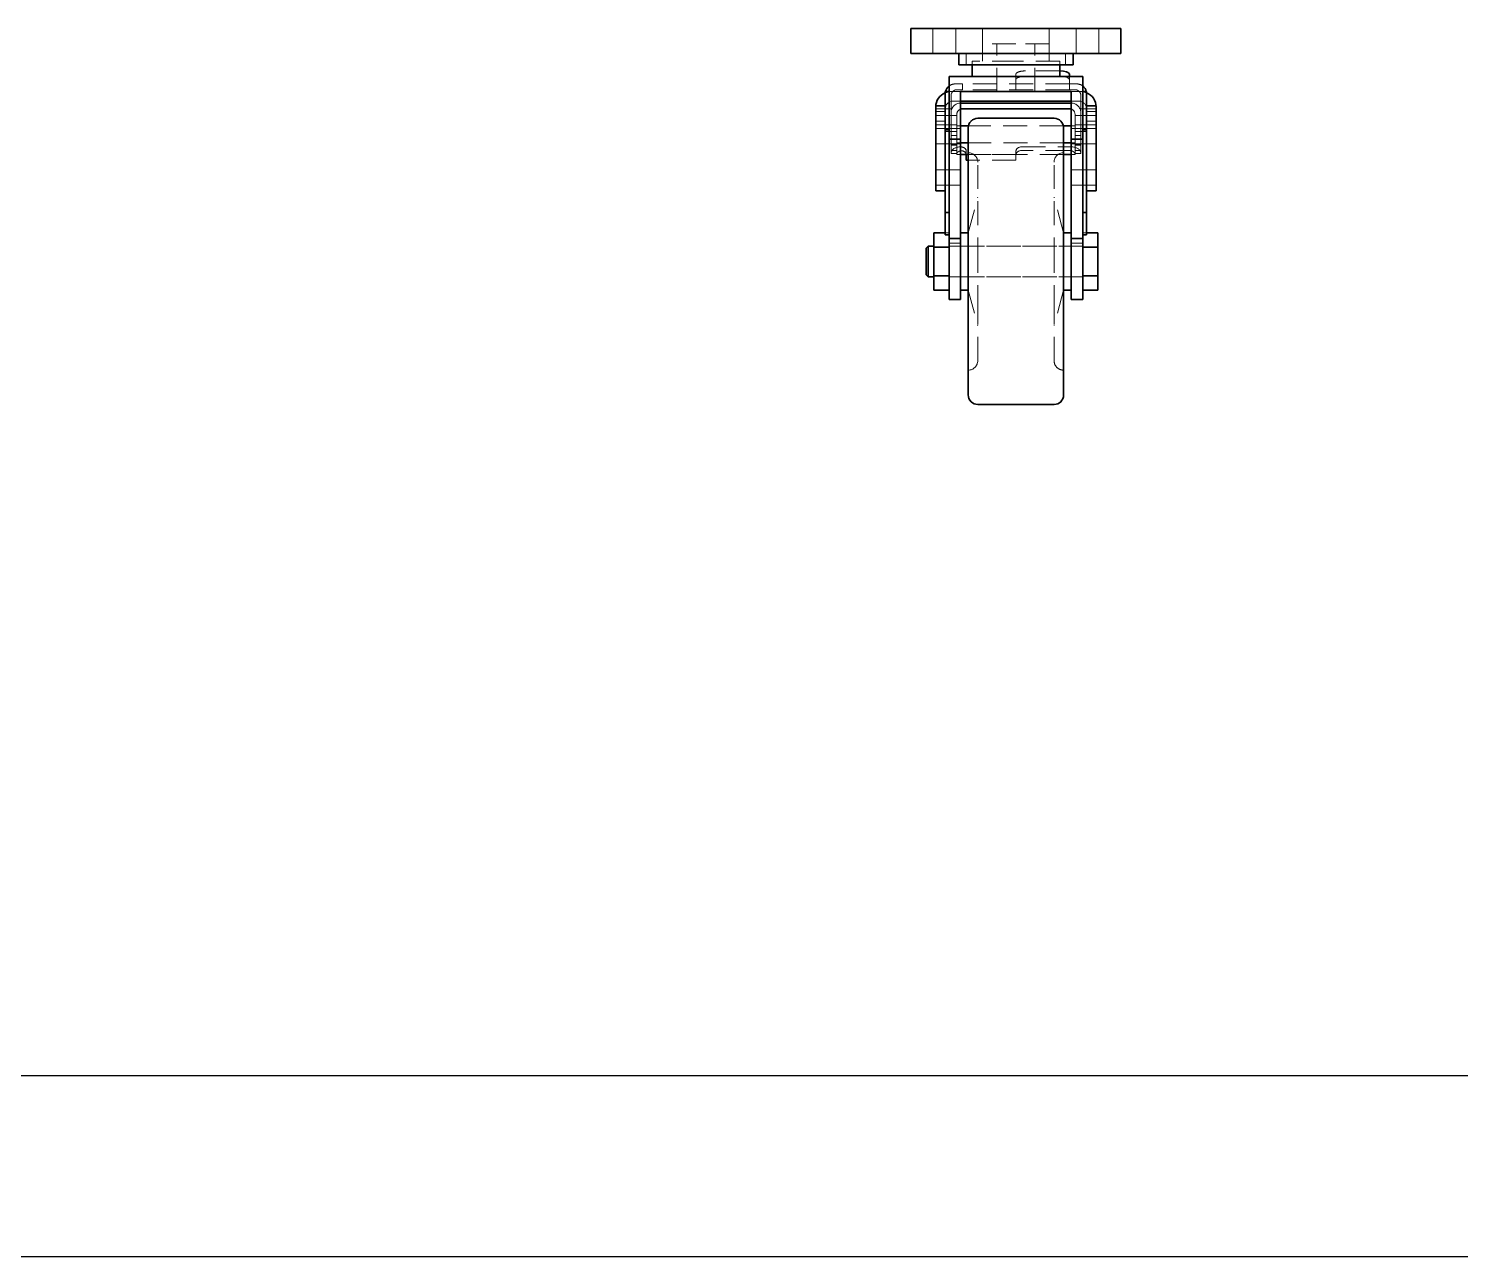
# Model space of a CAD drawing. Header units: millimetres. Extents: x -10155 to 20189, y -25550 to -22580.
# Drawn here: x -9248 to -8498, y -25550 to -24906 of the extents above; entities that cross this region are included whole.
import ezdxf

# ---------------------------------------------------------------- set-up
doc = ezdxf.new("R2010")
doc.units = ezdxf.units.MM
doc.linetypes.add('HIDDEN-HOKUTO', pattern=[3.8, 2.5, -1.3])
doc.layers.add('AM_HID', color=1, linetype='HIDDEN-HOKUTO', lineweight=25)
doc.layers.add('title_frame', color=7, linetype='Continuous')

msp = doc.modelspace()

# ---------------------------------------------------------------- linework, layer by layer
at = {"color": 7, "lineweight": 35}
for p, q in [((-8675.746, -24906.046), (-8785.746, -24906.046)), ((-8675.746, -24919.046), (-8785.746, -24919.046)), ((-8760.746, -24919.046), (-8730.746, -24919.046)), ((-8730.746, -24919.046), (-8700.746, -24919.046)), ((-8760.746, -24925.046), (-8730.746, -24925.046)), ((-8730.746, -24925.046), (-8700.746, -24925.046)), ((-8695.746, -24931.046), (-8765.746, -24931.046)), ((-8765.746, -24931.046), (-8765.746, -24964.046)), ((-8695.746, -24931.046), (-8695.746, -24964.046)), ((-8767.746, -24939.046), (-8767.746, -24959.046)), ((-8759.746, -24939.046), (-8759.746, -24964.046)), ((-8701.746, -24939.046), (-8759.746, -24939.046)), ((-8701.746, -24939.046), (-8701.746, -24964.046)), ((-8693.746, -24939.046), (-8693.746, -24959.046)), ((-8701.746, -24944.046), (-8759.746, -24944.046)), ((-8701.746, -24945.046), (-8759.746, -24945.046)), ((-8758.746, -24948.046), (-8702.746, -24948.046)), ((-8755.746, -24958.046), (-8755.746, -25028.046)), ((-8750.746, -24953.046), (-8710.746, -24953.046)), ((-8705.746, -25028.046), (-8705.746, -24958.046)), ((-8772.746, -24964.2), (-8772.746, -24988.546)), ((-8767.746, -24959.046), (-8767.746, -25002.348)), ((-8765.746, -25016.099), (-8765.746, -24964.046)), ((-8759.746, -25016.099), (-8759.746, -24964.046)), ((-8701.746, -25016.099), (-8701.746, -24964.046)), ((-8695.746, -25016.099), (-8695.746, -24964.046)), ((-8693.746, -24959.046), (-8693.746, -25002.348)), ((-8688.746, -24964.2), (-8688.746, -24988.546)), ((-8765.746, -25045.703), (-8765.746, -25016.099)), ((-8759.746, -25045.703), (-8759.746, -25016.099)), ((-8701.746, -25035.238), (-8701.746, -25013.046)), ((-8701.746, -25045.703), (-8701.746, -25016.099)), ((-8695.746, -25045.703), (-8695.746, -25016.099)), ((-8755.746, -25061.606), (-8755.746, -25028.046)), ((-8705.746, -25061.606), (-8705.746, -25028.046)), ((-8755.746, -25098.046), (-8755.746, -25061.606)), ((-8705.746, -25061.606), (-8705.746, -25098.046)), ((-8750.746, -25103.046), (-8710.746, -25103.046)), ((-8750.746, -25103.046), (-8710.746, -25103.046))]:
    msp.add_line(p, q, dxfattribs=at)
at = {"color": 7, "lineweight": 35, "ltscale": 0.325}
for p, q in [((-8785.746, -24919.046), (-8785.746, -24906.046)), ((-8675.746, -24906.046), (-8675.746, -24919.046))]:
    msp.add_line(p, q, dxfattribs=at)
at = {"color": 7, "lineweight": 35, "ltscale": 0.15}
for p, q in [((-8760.746, -24919.046), (-8760.746, -24925.046)), ((-8760.746, -24919.046), (-8760.746, -24925.046)), ((-8700.746, -24919.046), (-8700.746, -24925.046)), ((-8759.746, -24964.046), (-8765.746, -24964.046)), ((-8701.746, -24964.046), (-8695.746, -24964.046)), ((-8773.746, -25013.046), (-8767.746, -25013.046)), ((-8759.746, -25016.099), (-8765.746, -25016.099)), ((-8701.746, -25016.099), (-8695.746, -25016.099)), ((-8693.746, -25013.046), (-8687.746, -25013.046)), ((-8765.746, -25048.046), (-8759.746, -25048.046)), ((-8701.746, -25048.046), (-8695.746, -25048.046))]:
    msp.add_line(p, q, dxfattribs=at)
at = {"color": 7, "lineweight": 35, "ltscale": 0.150002}
for p, q in [((-8753.746, -24931.046), (-8753.746, -24925.046)), ((-8707.746, -24931.046), (-8707.746, -24925.046))]:
    msp.add_line(p, q, dxfattribs=at)
at = {"color": 7, "lineweight": 35, "ltscale": 0.150012}
msp.add_line((-8753.746, -24931.046), (-8753.746, -24925.046), dxfattribs=at)
at = {"color": 7, "lineweight": 35, "ltscale": 0.028255}
msp.add_line((-8702.746, -24929.916), (-8702.746, -24931.046), dxfattribs=at)
at = {"color": 7, "lineweight": 35, "ltscale": 0.05}
for p, q in [((-8765.746, -24939.046), (-8767.746, -24939.046)), ((-8695.746, -24939.046), (-8693.746, -24939.046)), ((-8765.746, -24959.046), (-8767.746, -24959.046)), ((-8695.746, -24959.046), (-8693.746, -24959.046)), ((-8765.746, -25002.348), (-8767.746, -25002.348)), ((-8695.746, -25002.348), (-8693.746, -25002.348)), ((-8767.746, -25014.041), (-8765.746, -25014.041)), ((-8695.746, -25014.041), (-8693.746, -25014.041))]:
    msp.add_line(p, q, dxfattribs=at)
at = {"color": 7, "lineweight": 35, "ltscale": 0.258076}
for p, q in [((-8772.746, -24947.046), (-8772.746, -24957.369)), ((-8688.746, -24947.046), (-8688.746, -24957.369))]:
    msp.add_line(p, q, dxfattribs=at)
at = {"color": 7, "lineweight": 35, "ltscale": 0.124512}
msp.add_line((-8767.745, -24946.477), (-8772.726, -24946.477), dxfattribs=at)
at = {"color": 7, "lineweight": 35, "ltscale": 0.000395203}
msp.add_line((-8767.746, -24948.031), (-8767.746, -24948.046), dxfattribs=at)
at = {"color": 7, "lineweight": 35, "ltscale": 0.124475}
msp.add_line((-8688.766, -24946.477), (-8693.745, -24946.477), dxfattribs=at)
at = {"color": 7, "lineweight": 35, "ltscale": 0.170753}
for p, q in [((-8772.746, -24964.2), (-8772.746, -24957.369)), ((-8688.746, -24964.2), (-8688.746, -24957.369))]:
    msp.add_line(p, q, dxfattribs=at)
at = {"color": 7, "lineweight": 35, "ltscale": 0.102808}
for p, q in [((-8755.633, -24956.993), (-8759.746, -24956.993)), ((-8701.746, -24956.993), (-8705.858, -24956.993))]:
    msp.add_line(p, q, dxfattribs=at)
at = {"color": 7, "lineweight": 35, "ltscale": 0.1}
for p, q in [((-8755.746, -24965.827), (-8759.746, -24965.827)), ((-8701.746, -24965.827), (-8705.746, -24965.827)), ((-8755.745, -24971.973), (-8759.745, -24971.973)), ((-8701.745, -24971.973), (-8705.745, -24971.973)), ((-8759.746, -25013.046), (-8755.746, -25013.046)), ((-8705.746, -25013.046), (-8701.746, -25013.046)), ((-8759.746, -25043.046), (-8755.746, -25043.046)), ((-8759.746, -25043.046), (-8755.746, -25043.046)), ((-8705.746, -25043.046), (-8701.746, -25043.046)), ((-8705.746, -25043.046), (-8701.746, -25043.046))]:
    msp.add_line(p, q, dxfattribs=at)
at = {"color": 7, "lineweight": 35, "ltscale": 0.069804}
msp.add_line((-8756.746, -24975.046), (-8756.746, -24972.254), dxfattribs=at)
at = {"color": 7, "lineweight": 35, "ltscale": 0.025012}
msp.add_line((-8755.745, -24975.046), (-8756.746, -24975.046), dxfattribs=at)
at = {"color": 7, "lineweight": 35, "ltscale": 0.0625}
for p, q in [((-8772.746, -24991.046), (-8772.746, -24988.546)), ((-8688.746, -24991.046), (-8688.746, -24988.546))]:
    msp.add_line(p, q, dxfattribs=at)
at = {"color": 7, "lineweight": 35, "ltscale": 0.125}
for p, q in [((-8772.746, -24991.046), (-8767.746, -24991.046)), ((-8693.746, -24991.046), (-8688.746, -24991.046))]:
    msp.add_line(p, q, dxfattribs=at)
at = {"color": 7, "lineweight": 35, "ltscale": 0.255734}
for p, q in [((-8767.746, -25002.348), (-8767.746, -25012.577)), ((-8693.746, -25002.348), (-8693.746, -25012.577))]:
    msp.add_line(p, q, dxfattribs=at)
at = {"color": 7, "lineweight": 35, "ltscale": 0.1875}
for p, q in [((-8773.746, -25020.546), (-8773.746, -25013.046)), ((-8687.746, -25013.046), (-8687.746, -25020.546)), ((-8773.746, -25043.046), (-8773.746, -25035.546)), ((-8765.746, -25043.046), (-8765.746, -25035.546)), ((-8687.746, -25035.546), (-8687.746, -25043.046))]:
    msp.add_line(p, q, dxfattribs=at)
at = {"color": 7, "lineweight": 35, "ltscale": 0.036612}
for p, q in [((-8767.746, -25014.041), (-8767.746, -25012.577)), ((-8693.746, -25014.041), (-8693.746, -25012.577))]:
    msp.add_line(p, q, dxfattribs=at)
at = {"color": 7, "lineweight": 35, "ltscale": 0.162624}
msp.add_line((-8765.746, -25020.546), (-8765.746, -25014.041), dxfattribs=at)
at = {"color": 7, "lineweight": 35, "ltscale": 0.045906}
msp.add_line((-8755.746, -25014.883), (-8755.746, -25013.046), dxfattribs=at)
at = {"color": 7, "lineweight": 35, "ltscale": 0.223515}
msp.add_line((-8755.746, -25023.823), (-8755.746, -25014.883), dxfattribs=at)
at = {"color": 7, "lineweight": 35, "ltscale": 0.035355}
for p, q in [((-8777.746, -25021.046), (-8776.746, -25020.046)), ((-8777.746, -25035.046), (-8776.746, -25036.046)), ((-8777.746, -25035.046), (-8776.746, -25036.046))]:
    msp.add_line(p, q, dxfattribs=at)
at = {"color": 7, "lineweight": 35, "ltscale": 0.175}
msp.add_line((-8777.746, -25021.046), (-8777.746, -25028.046), dxfattribs=at)
at = {"color": 7, "lineweight": 35, "ltscale": 0.2}
for p, q in [((-8776.746, -25028.046), (-8776.746, -25020.046)), ((-8773.746, -25020.546), (-8765.746, -25020.546)), ((-8695.746, -25020.546), (-8687.746, -25020.546)), ((-8773.746, -25035.546), (-8765.746, -25035.546)), ((-8695.746, -25035.546), (-8687.746, -25035.546)), ((-8773.746, -25043.046), (-8765.746, -25043.046)), ((-8773.746, -25043.046), (-8765.746, -25043.046)), ((-8695.746, -25043.046), (-8687.746, -25043.046)), ((-8695.746, -25043.046), (-8687.746, -25043.046))]:
    msp.add_line(p, q, dxfattribs=at)
at = {"color": 7, "lineweight": 35, "ltscale": 0.075}
for p, q in [((-8773.746, -25020.046), (-8776.746, -25020.046)), ((-8773.746, -25036.046), (-8776.746, -25036.046)), ((-8773.746, -25036.046), (-8776.746, -25036.046))]:
    msp.add_line(p, q, dxfattribs=at)
at = {"color": 7, "lineweight": 35, "ltscale": 0.375}
for p, q in [((-8773.746, -25035.546), (-8773.746, -25020.546)), ((-8765.746, -25035.546), (-8765.746, -25020.546)), ((-8687.746, -25020.546), (-8687.746, -25035.546))]:
    msp.add_line(p, q, dxfattribs=at)
at = {"color": 7, "lineweight": 35, "ltscale": 0.14574}
msp.add_line((-8755.746, -25029.653), (-8755.746, -25023.823), dxfattribs=at)
at = {"color": 7, "lineweight": 35, "ltscale": 0.061963}
msp.add_line((-8777.746, -25030.525), (-8777.746, -25028.046), dxfattribs=at)
at = {"color": 7, "lineweight": 35, "ltscale": 0.113037}
msp.add_line((-8777.746, -25030.525), (-8777.746, -25035.046), dxfattribs=at)
at = {"color": 7, "lineweight": 35, "ltscale": 0.070816}
msp.add_line((-8776.746, -25028.046), (-8776.746, -25030.879), dxfattribs=at)
at = {"color": 7, "lineweight": 35, "ltscale": 0.129184}
msp.add_line((-8776.746, -25030.879), (-8776.746, -25036.046), dxfattribs=at)
at = {"color": 7, "lineweight": 35, "ltscale": 0.139624}
msp.add_line((-8755.746, -25035.238), (-8755.746, -25029.653), dxfattribs=at)
at = {"color": 7, "lineweight": 35, "ltscale": 0.195215}
for p, q in [((-8755.746, -25043.046), (-8755.746, -25035.238)), ((-8701.746, -25043.046), (-8701.746, -25035.238))]:
    msp.add_line(p, q, dxfattribs=at)
at = {"color": 7, "lineweight": 35, "ltscale": 0.058578}
for p, q in [((-8765.746, -25048.046), (-8765.746, -25045.703)), ((-8759.746, -25048.046), (-8759.746, -25045.703)), ((-8701.746, -25048.046), (-8701.746, -25045.703)), ((-8695.746, -25048.046), (-8695.746, -25045.703))]:
    msp.add_line(p, q, dxfattribs=at)
at = {"color": 7, "lineweight": 35}
for centre, radius, start, end in [((-8762.746, -24940.046), 5, 126.862691, 168.456903), ((-8698.746, -24940.046), 5, 11.537603, 53.122893), ((-8764.746, -24947.046), 8, 112.020614, 179.999991), ((-8696.746, -24947.046), 8, 359.999997, 67.971987), ((-8758.746, -24951.046), 3, 89.999996, 109.460803), ((-8702.746, -24951.046), 3, 70.518363, 89.999996), ((-8750.746, -24958.046), 5, 89.999996, 179.999991), ((-8710.746, -24958.046), 5, 359.999997, 89.999996), ((-8750.746, -25098.046), 5, 179.999991, 269.999997), ((-8750.746, -25098.046), 5, 179.999991, 269.999997), ((-8710.746, -25098.046), 5, 269.999997, 359.999997)]:
    msp.add_arc(centre, radius, start, end, dxfattribs=at)
for centre, major_axis, ratio, end_param in [((-8707.746, -24929.916), (-5, 0), 0.3420201, 4.712389), ((-8759.746, -24972.254), (-3, 0), 0.7660444, 3.264376)]:
    msp.add_ellipse(centre, major_axis=major_axis, ratio=ratio, start_param=3.1415927, end_param=end_param, dxfattribs=at)
at = {"layer": 'AM_HID', "color": 1, "lineweight": 13, "ltscale": 5}
for p, q in [((-8774.246, -24906.046), (-8774.246, -24919.046)), ((-8774.246, -24906.046), (-8774.246, -24919.046)), ((-8774.246, -24906.046), (-8774.246, -24919.046)), ((-8774.246, -24906.046), (-8774.246, -24919.046)), ((-8762.246, -24906.046), (-8762.246, -24919.046)), ((-8762.246, -24906.046), (-8762.246, -24919.046)), ((-8762.246, -24906.046), (-8762.246, -24919.046)), ((-8762.246, -24906.046), (-8762.246, -24919.046)), ((-8748.246, -24919.046), (-8748.246, -24906.046)), ((-8748.246, -24919.046), (-8748.246, -24906.046)), ((-8713.246, -24919.046), (-8713.246, -24906.046)), ((-8713.246, -24919.046), (-8713.246, -24906.046)), ((-8699.246, -24906.046), (-8699.246, -24919.046)), ((-8699.246, -24906.046), (-8699.246, -24919.046)), ((-8699.246, -24906.046), (-8699.246, -24919.046)), ((-8699.246, -24906.046), (-8699.246, -24919.046)), ((-8687.246, -24906.046), (-8687.246, -24919.046)), ((-8687.246, -24906.046), (-8687.246, -24919.046)), ((-8687.246, -24906.046), (-8687.246, -24919.046)), ((-8687.246, -24906.046), (-8687.246, -24919.046)), ((-8756.746, -24919.046), (-8756.746, -24925.046)), ((-8756.746, -24919.046), (-8756.746, -24925.046)), ((-8730.746, -24914.046), (-8748.246, -24914.046)), ((-8748.246, -24923.046), (-8748.246, -24914.046)), ((-8748.246, -24923.046), (-8748.246, -24914.046)), ((-8740.746, -24939.046), (-8740.746, -24914.046)), ((-8740.746, -24939.046), (-8740.746, -24914.046)), ((-8713.246, -24914.046), (-8730.746, -24914.046)), ((-8720.746, -24939.046), (-8720.746, -24914.046)), ((-8720.746, -24939.046), (-8720.746, -24914.046)), ((-8713.246, -24923.046), (-8713.246, -24914.046)), ((-8713.246, -24923.046), (-8713.246, -24914.046)), ((-8704.746, -24919.046), (-8704.746, -24925.046)), ((-8704.746, -24919.046), (-8704.746, -24925.046)), ((-8700.746, -24919.046), (-8700.746, -24925.046)), ((-8730.746, -24923.046), (-8753.746, -24923.046)), ((-8753.746, -24925.046), (-8753.746, -24923.046)), ((-8753.746, -24925.046), (-8753.746, -24923.046)), ((-8707.746, -24923.046), (-8730.746, -24923.046)), ((-8707.746, -24928.206), (-8725.746, -24928.206)), ((-8707.746, -24925.046), (-8707.746, -24923.046)), ((-8707.746, -24931.046), (-8707.746, -24923.046)), ((-8761.746, -24935.046), (-8762.746, -24935.046)), ((-8758.746, -24935.046), (-8761.746, -24935.046)), ((-8702.746, -24935.046), (-8758.746, -24935.046)), ((-8758.746, -24938.046), (-8758.746, -24935.046)), ((-8730.746, -24929.916), (-8730.746, -24935.046)), ((-8730.746, -24938.046), (-8730.746, -24935.046)), ((-8707.746, -24931.025), (-8725.746, -24931.025)), ((-8702.746, -24931.046), (-8702.746, -24935.046)), ((-8699.746, -24935.046), (-8702.746, -24935.046)), ((-8702.746, -24938.046), (-8702.746, -24935.046)), ((-8699.746, -24935.046), (-8698.746, -24935.046)), ((-8765.746, -24939.046), (-8759.746, -24939.046)), ((-8765.746, -24939.046), (-8759.746, -24939.046)), ((-8759.746, -24939.046), (-8764.746, -24939.046)), ((-8764.746, -24941.046), (-8764.746, -24948.046)), ((-8758.746, -24938.046), (-8761.746, -24938.046)), ((-8702.746, -24938.046), (-8758.746, -24938.046)), ((-8699.746, -24938.046), (-8702.746, -24938.046)), ((-8701.746, -24939.046), (-8695.746, -24939.046)), ((-8701.746, -24939.046), (-8695.746, -24939.046)), ((-8696.746, -24939.046), (-8701.745, -24939.046)), ((-8696.746, -24941.046), (-8696.746, -24948.046)), ((-8767.746, -24948.046), (-8772.746, -24948.046)), ((-8772.746, -24949.546), (-8767.746, -24949.546)), ((-8764.746, -24948.046), (-8767.746, -24948.046)), ((-8764.746, -24948.046), (-8767.746, -24948.046)), ((-8767.425, -24946.477), (-8767.745, -24946.477)), ((-8764.746, -24948.046), (-8764.746, -24956.756)), ((-8764.746, -24950.046), (-8764.746, -24956.046)), ((-8759.746, -24944.046), (-8763.746, -24944.046)), ((-8761.746, -24951.046), (-8761.746, -24956.046)), ((-8697.746, -24944.046), (-8701.746, -24944.046)), ((-8699.746, -24956.046), (-8699.746, -24951.046)), ((-8693.746, -24948.046), (-8696.746, -24948.046)), ((-8693.746, -24948.046), (-8696.746, -24948.046)), ((-8696.746, -24948.046), (-8696.746, -24956.756)), ((-8696.746, -24950.046), (-8696.746, -24956.046)), ((-8693.745, -24946.477), (-8694.066, -24946.477)), ((-8693.746, -24948.046), (-8688.746, -24948.046)), ((-8693.746, -24949.546), (-8688.746, -24949.546)), ((-8772.746, -24951.546), (-8767.746, -24951.546)), ((-8772.746, -24954.546), (-8767.746, -24954.546)), ((-8772.746, -24956.546), (-8767.746, -24956.546)), ((-8772.746, -24958.396), (-8767.746, -24958.396)), ((-8764.746, -24951.546), (-8767.746, -24951.546)), ((-8764.746, -24951.546), (-8767.746, -24951.546)), ((-8764.746, -24956.546), (-8767.746, -24956.546)), ((-8764.746, -24956.546), (-8767.746, -24956.546)), ((-8767.746, -24958.396), (-8759.746, -24958.396)), ((-8767.746, -24958.396), (-8759.746, -24958.396)), ((-8761.746, -24951.546), (-8764.746, -24951.546)), ((-8764.746, -24956.046), (-8764.746, -24960.046)), ((-8761.746, -24956.546), (-8764.746, -24956.546)), ((-8764.746, -24956.756), (-8764.746, -24960.046)), ((-8761.746, -24960.046), (-8761.746, -24956.046)), ((-8761.746, -24964.493), (-8761.746, -24956.993)), ((-8759.746, -24956.993), (-8761.746, -24956.993)), ((-8705.858, -24956.993), (-8755.633, -24956.993)), ((-8750.746, -24953.046), (-8710.746, -24953.046)), ((-8699.746, -24956.993), (-8701.746, -24956.993)), ((-8701.746, -24958.396), (-8693.746, -24958.396)), ((-8701.746, -24958.396), (-8693.746, -24958.396)), ((-8696.746, -24951.546), (-8699.746, -24951.546)), ((-8699.746, -24956.046), (-8699.746, -24960.046)), ((-8696.746, -24956.546), (-8699.746, -24956.546)), ((-8699.746, -24956.993), (-8699.746, -24964.493)), ((-8693.746, -24951.546), (-8696.746, -24951.546)), ((-8693.746, -24951.546), (-8696.746, -24951.546)), ((-8696.746, -24956.046), (-8696.746, -24960.046)), ((-8693.746, -24956.546), (-8696.746, -24956.546)), ((-8693.746, -24956.546), (-8696.746, -24956.546)), ((-8696.746, -24956.756), (-8696.746, -24960.046)), ((-8693.746, -24951.546), (-8688.746, -24951.546)), ((-8693.746, -24954.546), (-8688.746, -24954.546)), ((-8693.746, -24956.546), (-8688.746, -24956.546)), ((-8693.746, -24958.396), (-8688.746, -24958.396)), ((-8765.746, -24959.046), (-8767.746, -24959.046)), ((-8764.746, -24960.046), (-8767.746, -24960.046)), ((-8759.746, -24964.046), (-8765.746, -24964.046)), ((-8764.746, -24960.046), (-8764.746, -24968.473)), ((-8761.746, -24960.046), (-8764.746, -24960.046)), ((-8761.746, -24961.993), (-8764.746, -24961.993)), ((-8764.746, -24961.993), (-8764.746, -24964.493)), ((-8761.746, -24961.993), (-8764.746, -24961.993)), ((-8764.746, -24964.493), (-8764.746, -24966.993)), ((-8761.746, -24960.046), (-8761.746, -24968.473)), ((-8761.746, -24965.827), (-8761.746, -24964.493)), ((-8759.746, -24965.827), (-8761.746, -24965.827)), ((-8761.746, -24965.827), (-8761.746, -24971.973)), ((-8705.746, -24965.827), (-8755.746, -24965.827)), ((-8701.746, -24964.046), (-8695.746, -24964.046)), ((-8699.746, -24965.827), (-8701.746, -24965.827)), ((-8696.746, -24960.046), (-8699.746, -24960.046)), ((-8699.746, -24960.046), (-8699.746, -24968.473)), ((-8696.746, -24961.993), (-8699.746, -24961.993)), ((-8696.746, -24961.993), (-8699.746, -24961.993)), ((-8699.746, -24964.493), (-8699.746, -24965.827)), ((-8699.746, -24965.827), (-8699.746, -24971.973)), ((-8693.746, -24960.046), (-8696.746, -24960.046)), ((-8696.746, -24960.046), (-8696.746, -24968.473)), ((-8696.746, -24961.993), (-8696.746, -24964.493)), ((-8696.746, -24964.493), (-8696.746, -24966.993)), ((-8695.746, -24959.046), (-8693.746, -24959.046)), ((-8772.746, -24966.396), (-8767.746, -24966.396)), ((-8767.746, -24966.396), (-8759.746, -24966.396)), ((-8767.746, -24966.396), (-8759.746, -24966.396)), ((-8761.746, -24966.993), (-8764.746, -24966.993)), ((-8761.746, -24966.993), (-8764.746, -24966.993)), ((-8761.746, -24967.193), (-8764.746, -24967.193)), ((-8764.746, -24968.473), (-8764.746, -24969.902)), ((-8764.746, -24970.106), (-8764.746, -24969.902)), ((-8761.746, -24969.902), (-8764.746, -24969.902)), ((-8764.746, -24970.106), (-8764.746, -24971.535)), ((-8761.746, -24971.535), (-8764.746, -24971.535)), ((-8761.746, -24968.473), (-8761.746, -24969.902)), ((-8761.746, -24970.106), (-8761.746, -24969.902)), ((-8761.746, -24970.106), (-8761.746, -24971.535)), ((-8759.745, -24971.973), (-8761.746, -24971.973)), ((-8756.746, -24970.326), (-8756.746, -24972.254)), ((-8730.746, -24972.046), (-8756.746, -24972.046)), ((-8705.745, -24971.973), (-8755.745, -24971.973)), ((-8730.746, -24970.326), (-8730.746, -24972.254)), ((-8730.746, -24975.046), (-8730.746, -24972.254)), ((-8727.746, -24968.028), (-8701.746, -24968.028)), ((-8702.746, -24969.956), (-8727.746, -24969.956)), ((-8701.746, -24966.396), (-8693.746, -24966.396)), ((-8701.746, -24966.396), (-8693.746, -24966.396)), ((-8699.746, -24971.973), (-8701.745, -24971.973)), ((-8696.746, -24966.993), (-8699.746, -24966.993)), ((-8696.746, -24966.993), (-8699.746, -24966.993)), ((-8696.746, -24967.193), (-8699.746, -24967.193)), ((-8699.746, -24968.473), (-8699.746, -24969.902)), ((-8699.746, -24970.106), (-8699.746, -24969.902)), ((-8696.746, -24969.902), (-8699.746, -24969.902)), ((-8699.746, -24970.106), (-8699.746, -24971.535)), ((-8696.746, -24971.535), (-8699.746, -24971.535)), ((-8696.746, -24968.473), (-8696.746, -24969.902)), ((-8696.746, -24970.106), (-8696.746, -24969.902)), ((-8696.746, -24970.106), (-8696.746, -24971.535)), ((-8693.746, -24966.396), (-8688.746, -24966.396)), ((-8772.746, -24980.046), (-8767.746, -24980.046)), ((-8767.746, -24980.046), (-8759.746, -24980.046)), ((-8767.746, -24980.046), (-8759.746, -24980.046)), ((-8730.746, -24975.046), (-8755.745, -24975.046)), ((-8750.746, -25028.046), (-8750.746, -24976.046)), ((-8710.746, -25028.046), (-8710.746, -24976.046)), ((-8701.746, -24980.046), (-8693.746, -24980.046)), ((-8701.746, -24980.046), (-8693.746, -24980.046)), ((-8693.746, -24980.046), (-8688.746, -24980.046)), ((-8772.746, -24988.046), (-8767.746, -24988.046)), ((-8767.746, -24988.046), (-8759.746, -24988.046)), ((-8767.746, -24988.046), (-8759.746, -24988.046)), ((-8701.746, -24988.046), (-8693.746, -24988.046)), ((-8701.746, -24988.046), (-8693.746, -24988.046)), ((-8693.746, -24988.046), (-8688.746, -24988.046)), ((-8755.746, -25013.046), (-8750.746, -24994.386)), ((-8755.746, -25013.046), (-8750.746, -24994.386)), ((-8705.746, -25013.046), (-8710.746, -24994.386)), ((-8705.746, -25013.046), (-8710.746, -24994.386)), ((-8765.746, -25002.348), (-8767.746, -25002.348)), ((-8695.746, -25002.348), (-8693.746, -25002.348)), ((-8773.746, -25013.046), (-8765.746, -25013.046)), ((-8767.746, -25013.046), (-8765.746, -25013.046)), ((-8767.746, -25014.041), (-8765.746, -25014.041)), ((-8765.746, -25014.041), (-8765.746, -25013.046)), ((-8759.746, -25016.099), (-8765.746, -25016.099)), ((-8759.746, -25018.552), (-8765.746, -25018.552)), ((-8759.746, -25018.552), (-8765.746, -25018.552)), ((-8759.746, -25035.238), (-8759.746, -25013.046)), ((-8759.746, -25013.046), (-8755.746, -25013.046)), ((-8755.746, -25020.855), (-8755.746, -25013.046)), ((-8755.746, -25020.855), (-8755.746, -25013.046)), ((-8755.746, -25023.823), (-8755.746, -25014.883)), ((-8705.746, -25035.238), (-8705.746, -25013.046)), ((-8705.746, -25013.046), (-8705.746, -25035.238)), ((-8705.746, -25013.046), (-8701.746, -25013.046)), ((-8701.746, -25016.099), (-8695.746, -25016.099)), ((-8701.746, -25018.552), (-8695.746, -25018.552)), ((-8701.746, -25018.552), (-8695.746, -25018.552)), ((-8695.746, -25013.046), (-8695.746, -25020.546)), ((-8695.746, -25013.046), (-8693.746, -25013.046)), ((-8695.746, -25013.046), (-8687.746, -25013.046)), ((-8695.746, -25014.041), (-8693.746, -25014.041)), ((-8777.746, -25021.046), (-8776.746, -25020.046)), ((-8776.746, -25028.046), (-8776.746, -25020.046)), ((-8776.746, -25028.046), (-8776.746, -25020.046)), ((-8773.746, -25020.046), (-8776.746, -25020.046)), ((-8773.746, -25020.546), (-8765.746, -25020.546)), ((-8773.746, -25020.546), (-8765.746, -25020.546)), ((-8773.746, -25020.546), (-8765.746, -25020.546)), ((-8765.746, -25020.046), (-8759.746, -25020.046)), ((-8695.746, -25020.046), (-8765.746, -25020.046)), ((-8765.746, -25020.046), (-8759.746, -25020.046)), ((-8695.746, -25020.046), (-8765.746, -25020.046)), ((-8759.746, -25020.046), (-8701.746, -25020.046)), ((-8759.746, -25020.046), (-8701.746, -25020.046)), ((-8755.746, -25026.44), (-8755.746, -25020.855)), ((-8755.746, -25026.44), (-8755.746, -25020.855)), ((-8755.746, -25029.653), (-8755.746, -25023.823)), ((-8705.746, -25020.855), (-8705.746, -25043.046)), ((-8705.746, -25020.855), (-8705.746, -25043.046)), ((-8701.746, -25020.046), (-8695.746, -25020.046)), ((-8701.746, -25020.046), (-8695.746, -25020.046)), ((-8695.746, -25020.546), (-8695.746, -25035.546)), ((-8695.746, -25020.546), (-8687.746, -25020.546)), ((-8695.746, -25020.546), (-8687.746, -25020.546)), ((-8695.746, -25020.546), (-8687.746, -25020.546)), ((-8776.746, -25030.77), (-8776.746, -25028.046)), ((-8776.746, -25030.77), (-8776.746, -25028.046)), ((-8776.746, -25028.046), (-8776.746, -25030.879)), ((-8776.746, -25033.169), (-8776.746, -25030.77)), ((-8776.746, -25033.169), (-8776.746, -25030.77)), ((-8776.746, -25030.879), (-8776.746, -25036.046)), ((-8776.746, -25033.169), (-8776.746, -25035.916)), ((-8776.746, -25033.169), (-8776.746, -25035.916)), ((-8755.746, -25032.27), (-8755.746, -25026.44)), ((-8755.746, -25032.27), (-8755.746, -25026.44)), ((-8755.746, -25035.238), (-8755.746, -25029.653)), ((-8755.746, -25041.21), (-8755.746, -25032.27)), ((-8755.746, -25041.21), (-8755.746, -25032.27)), ((-8750.746, -25052.977), (-8750.746, -25028.046)), ((-8710.746, -25052.977), (-8710.746, -25028.046)), ((-8776.746, -25035.916), (-8776.746, -25036.046)), ((-8776.746, -25035.916), (-8776.746, -25036.046)), ((-8773.746, -25035.546), (-8765.746, -25035.546)), ((-8773.746, -25035.546), (-8765.746, -25035.546)), ((-8773.746, -25035.546), (-8765.746, -25035.546)), ((-8765.746, -25036.046), (-8759.746, -25036.046)), ((-8695.746, -25036.046), (-8765.746, -25036.046)), ((-8765.746, -25036.046), (-8759.746, -25036.046)), ((-8695.746, -25036.046), (-8765.746, -25036.046)), ((-8759.746, -25043.046), (-8759.746, -25035.238)), ((-8759.746, -25036.046), (-8701.746, -25036.046)), ((-8759.746, -25036.046), (-8701.746, -25036.046)), ((-8755.746, -25043.046), (-8755.746, -25035.238)), ((-8755.746, -25043.046), (-8755.746, -25041.21)), ((-8755.746, -25043.046), (-8755.746, -25041.21)), ((-8701.746, -25036.046), (-8695.746, -25036.046)), ((-8701.746, -25036.046), (-8695.746, -25036.046)), ((-8695.746, -25035.546), (-8695.746, -25043.046)), ((-8695.746, -25035.546), (-8687.746, -25035.546)), ((-8695.746, -25035.546), (-8687.746, -25035.546)), ((-8695.746, -25035.546), (-8687.746, -25035.546)), ((-8755.746, -25043.046), (-8750.746, -25061.707)), ((-8755.746, -25043.046), (-8750.746, -25061.707)), ((-8705.746, -25043.046), (-8710.746, -25061.707)), ((-8705.746, -25043.046), (-8710.746, -25061.707)), ((-8750.746, -25080.046), (-8750.746, -25052.977)), ((-8710.746, -25080.046), (-8710.746, -25052.977))]:
    msp.add_line(p, q, dxfattribs=at)
for points in [[(-8755.695, -24957.335), (-8755.723, -24957.664), (-8755.744, -24958.501), (-8755.746, -24958.871)], [(-8761.746, -24971.474), (-8761.717, -24971.367), (-8761.479, -24971.034), (-8760.982, -24970.599)], [(-8699.746, -24971.474), (-8699.75, -24971.438), (-8699.786, -24971.343), (-8699.909, -24971.155), (-8700.111, -24970.931), (-8700.51, -24970.599)]]:
    msp.add_lwpolyline(points, dxfattribs=at)
for centre, radius, start, end in [((-8762.746, -24940.046), 5, 89.999996, 126.862691), ((-8698.746, -24940.046), 5, 53.122893, 89.999996), ((-8762.746, -24940.046), 5, 168.456903, 179.999991), ((-8764.746, -24947.046), 8, 89.999996, 112.020614), ((-8761.746, -24941.046), 3, 89.999996, 179.999991), ((-8699.746, -24941.046), 3, 359.999997, 89.999996), ((-8696.746, -24947.046), 8, 67.971987, 89.999996), ((-8698.746, -24940.046), 5, 359.999997, 11.537603), ((-8763.746, -24948.046), 4, 89.999996, 179.773516), ((-8759.746, -24950.046), 5, 89.999996, 179.999991), ((-8758.746, -24951.046), 3, 109.460803, 179.999991), ((-8701.746, -24950.046), 5, 359.999997, 89.999996), ((-8702.746, -24951.046), 3, 359.999997, 70.518363), ((-8697.746, -24948.046), 4, 359.999997, 89.999996), ((-8750.746, -24958.046), 5, 89.999996, 171.826195), ((-8710.746, -24958.046), 5, 359.999997, 89.999996), ((-8762.854, -24971.219), 1.894, 160.88919, 177.735784), ((-8759.288, -24972.086), 2.071, 74.808917, 102.7573), ((-8755.746, -24976.046), 5, 359.999997, 89.999996), ((-8755.746, -24976.046), 5, 359.999997, 89.999996), ((-8705.746, -24976.046), 5, 89.999996, 179.999991), ((-8705.746, -24976.046), 5, 89.999996, 179.999991), ((-8698.637, -24971.219), 1.894, 2.264213, 19.110811), ((-8755.746, -25080.046), 5, 269.999997, 359.999997), ((-8755.746, -25080.046), 5, 269.999997, 359.999997), ((-8705.746, -25080.046), 5, 179.999991, 269.999997), ((-8705.746, -25080.046), 5, 179.999991, 269.999997), ((-8710.746, -25098.046), 5, 269.999997, 359.999997)]:
    msp.add_arc(centre, radius, start, end, dxfattribs=at)
for centre, major_axis, ratio, start_param, end_param in [((-8725.746, -24929.916), (5, 0), 0.3420201, 1.5707963, 3.1415927), ((-8725.746, -24932.735), (5, 0), 0.3420201, 1.5707963, 3.1415927), ((-8707.746, -24932.735), (5, 0), 0.3420201, 0, 1.5707963), ((-8759.746, -24971.242), (5, 0), 0.6427876, 1.5707963, 2.9402347), ((-8758.746, -24971.884), (-3, 0), 0.6427876, 5.0522259, 5.5534577), ((-8759.746, -24970.326), (-3, 0), 0.7660444, 3.1415927, 4.712389), ((-8759.746, -24972.254), (-3, 0), 0.7660444, 3.264376, 4.3725521), ((-8727.746, -24970.326), (-3, 0), 0.7660444, 4.712389, 6.2831853), ((-8727.746, -24972.254), (-3, 0), 0.7660444, 4.712389, 6.2831853), ((-8702.746, -24971.884), (3, 0), 0.6427876, 0.7297277, 1.5707963), ((-8701.746, -24971.242), (-5, 0), 0.6427876, 3.3429506, 4.712389)]:
    msp.add_ellipse(centre, major_axis=major_axis, ratio=ratio, start_param=start_param, end_param=end_param, dxfattribs=at)
at = {"layer": 'title_frame', "color": 4}
msp.add_lwpolyline([(-5955.317, -22579.524), (-10155.317, -22579.524), (-10155.317, -25549.524), (-5955.317, -25549.524)], close=True, dxfattribs=at)
at = {"layer": 'title_frame'}
msp.add_lwpolyline([(-10052.067, -22674.149), (-6058.567, -22674.149), (-6058.567, -25454.899), (-10052.067, -25454.899)], close=True, dxfattribs=at)

doc.saveas('drawing.dxf')
